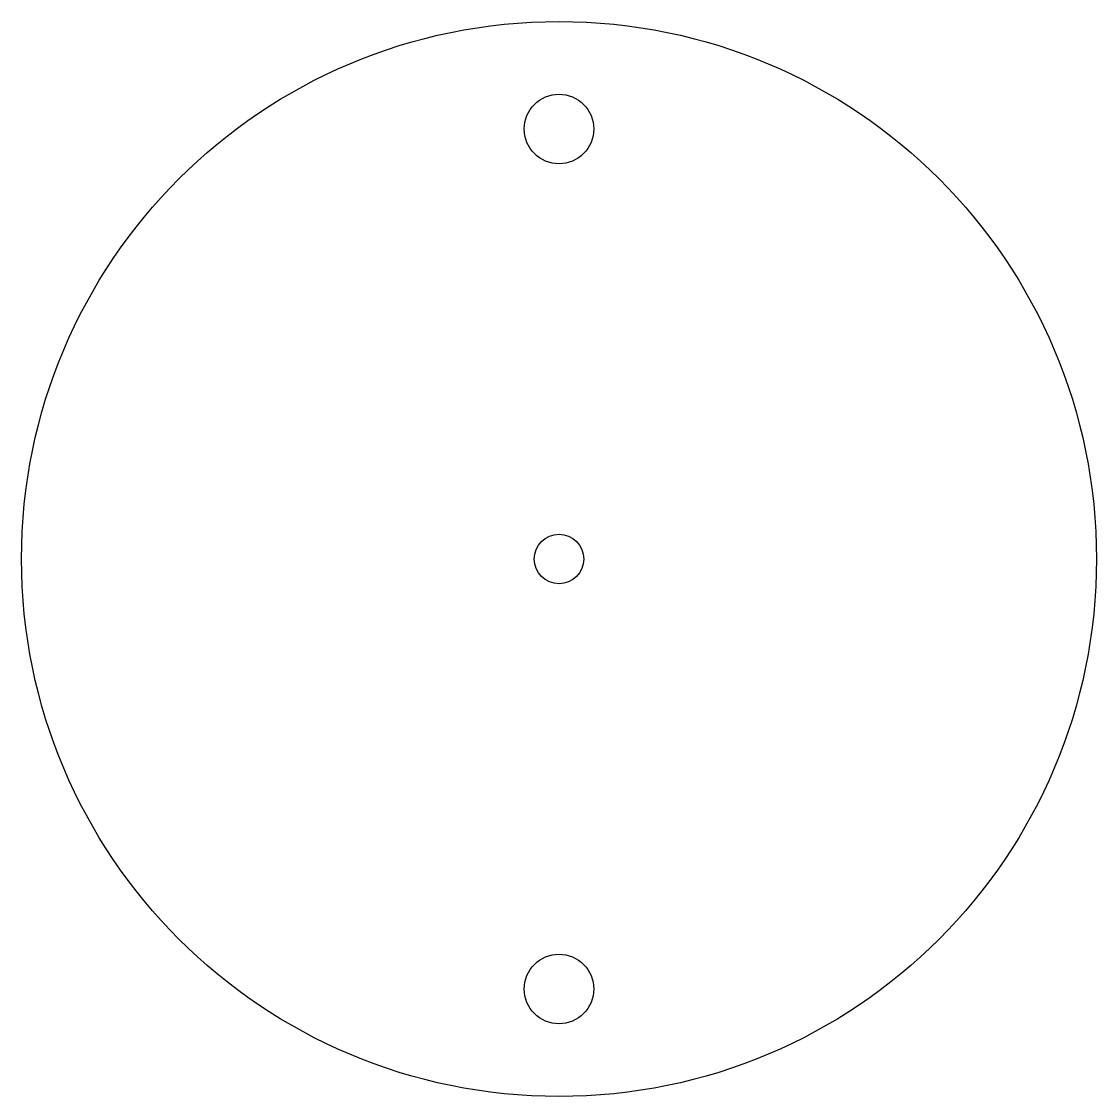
# Model space of a CAD drawing. Header units: millimetres. Extents: x -32.5 to 32.5, y -32.5 to 32.5.
import ezdxf

# ---------------------------------------------------------------- set-up
doc = ezdxf.new("R2010")
doc.units = ezdxf.units.MM

msp = doc.modelspace()

# ---------------------------------------------------------------- linework, layer by layer
for centre, radius in [((0, 0), 32.5), ((0, 26), 2.1), ((0, 0), 1.5), ((0, -26), 2.1)]:
    msp.add_circle(centre, radius)

doc.saveas('drawing.dxf')
